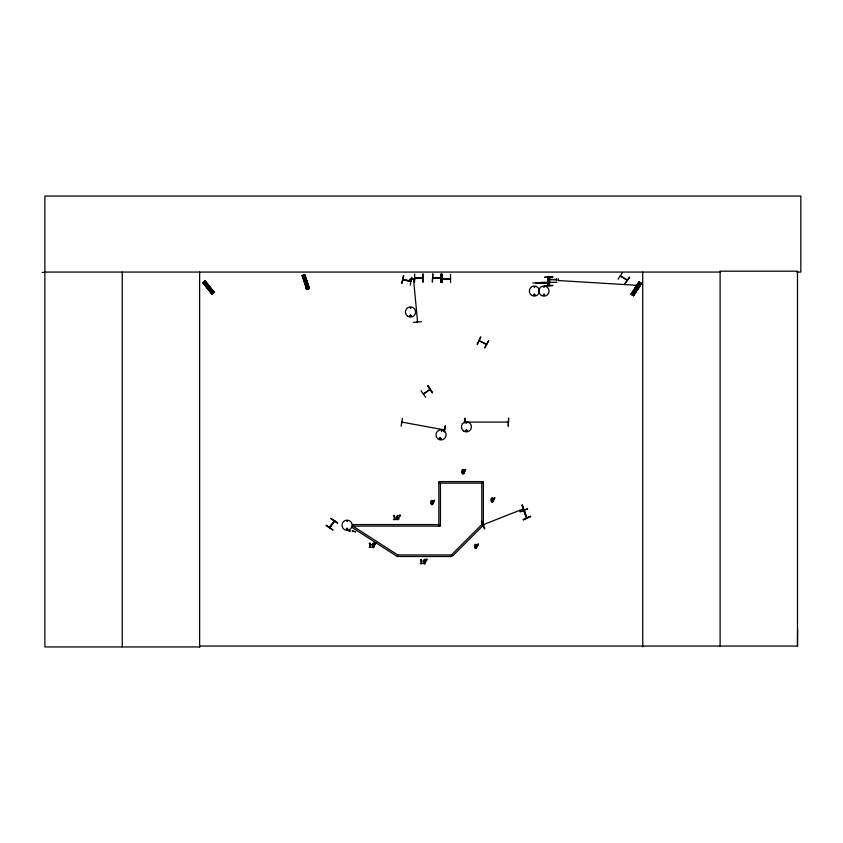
<?xml version="1.0" encoding="UTF-8"?>
<svg xmlns="http://www.w3.org/2000/svg" width="843" height="843" viewBox="0 0 843 843"><rect width="100%" height="100%" fill="white"/><g stroke="black" fill="none" stroke-linecap="round" stroke-linejoin="round"><path stroke-width="1.26" d="M796.909 272.068L800.85 272.068L800.85 196.061L44.869 196.061L44.869 646.939L199.749 646.939L199.643 646.054L797.489 646.054L797.604 629.753M417.201 321.973L417.559 321.257M439.898 438.613C441.268 436.727 440.562 440.647 439.888 438.339M441.437 430.889L442.227 430.615L441.49 430.984M441.142 438.718C438.381 435.831 440.331 440.9 440.794 439.171M524.146 510.5L526.696 517.981L523.619 510.489M527.023 517.728L521.943 505.242M417.159 321.288L417.274 322.015M417.57 321.815L413.513 279.044M523.461 509.13L522.544 509.13M347.516 521.153L346.715 520.816L347.379 521.322M347.158 530.247L350.382 531.132L347.116 530.247M409.993 315.619C411.289 317.737 410.741 313.68 410.098 315.999M410.984 315.883L410.52 315.282M465.884 430.636C467.507 428.855 466.4 432.67 466.01 430.394M466.853 422.796L466.116 422.375L466.632 423.028M533.598 294.639C535.273 297.252 534.873 292.89 533.83 294.323M534.736 286.989L533.925 286.778L534.789 286.894M543.545 286.778L544.283 287.2L543.682 286.609M330.382 526.886C327.126 528.877 342.437 510.847 329.929 527.644M401.12 426.21L402.427 418.254M402.606 422.596L401.963 422.491M443.492 429.751L444.24 430.172M445.02 426.073L444.019 431.742L445.41 426.147M444.409 431.806L445.378 426.136M403.397 275.587L401.805 283.48L403.776 275.661M403.776 279.981L403.112 279.433M410.151 285.124L411.763 277.231M523.355 508.866L483.397 524.673M484.061 524.841L483.545 525.052M333.976 521.596L334.07 520.837M346.621 528.709L347.369 529.457L346.968 528.519M467.106 431.026C466.653 427.749 464.651 432.859 467.127 430.815M534.82 295.113C534.473 292.816 533.145 296.409 534.81 294.966M549.067 281.804L549.014 281.014M477.085 344.25L480.584 337M477.391 344.397L480.858 337.126M488.603 340.814L484.757 347.917L488.634 340.835M523.756 510.595L526.675 517.897M422.027 278.295L422.754 277.927M432.828 277.927L433.724 278.211M442.438 278.306L443.334 278.306M631.175 294.218L639.068 281.983M631.344 294.333L639.247 282.099M631.439 294.397L639.342 282.163M631.639 294.523L639.479 282.257M631.786 294.618L639.679 282.384M631.965 294.713L632.661 295.166M632.84 295.271L640.712 283.037M632.977 295.366L640.891 283.153L633.125 295.461M633.262 295.556L641.07 283.259M641.323 283.427L633.441 295.672L641.449 283.511M633.609 295.777L641.502 283.543L638.889 281.878L631.017 294.112L633.62 295.777M441.458 430.583L441.985 430.394M618.056 279.181L622.534 272.479M624.948 283.669L629.668 277.136L624.895 283.638M326.157 525.611L332.848 530.11M330.941 518.582L337.6 523.113M334.418 520.89L330.024 527.497M411.068 316.304C411.3 313.206 408.57 317.105 410.878 316.388M346.536 528.435C346.304 531.533 349.034 527.644 346.726 528.35M544.483 295.345C543.545 291.815 543.408 297.842 544.483 294.323M465.083 422.122L508.203 422.08L507.497 422.491M410.815 281.288L402.996 279.75M414.861 278.295L415.483 278.232M422.649 278.232L414.861 278.253M442.607 278.675L450.51 278.59L442.607 278.633M212.415 292.763L212.836 293.216M423.418 393.713L429.888 389.361M401.869 422.111L444.208 429.877M443.471 429.688L444.071 430.183M203.911 283.849L206.019 282.184M204.533 284.628L206.63 282.953M205.45 285.788L207.547 284.112M206.261 286.81L208.369 285.145M207.178 287.969L209.285 286.304M211.108 292.932L213.216 291.267M211.087 293.627L213.901 291.404M212.763 293.512L213.405 293.006M410.741 308.19L410.404 307.389L410.625 308.201M543.693 294.365C543.482 296.947 545.2 293.09 543.503 294.966M428.096 385.873L432.322 392.743L428.128 385.852M423.523 394.176L430.162 389.519M425.683 397.306L421.026 390.731M475.167 546.306C473.766 552.112 480.415 544.536 475.326 544.304A1.222 1.222 0 0 0 474.757 544.715L475.167 546.285M307.611 288.158L307.895 288.812M439.972 437.981L440.689 437.917M481.395 521.385L484.462 528.835M483.345 524.789L484.103 524.483M483.06 525.273L484.124 524.778M523.271 508.898L522.702 509.435M519.994 511.564L527.613 508.919M520.12 511.891L527.57 508.814M523.208 519.509L530.658 516.432M301.878 275.672L304.818 274.67L309.455 288.475L306.525 289.465L302.216 275.566M302.553 277.01L305.103 276.156M302.869 277.948L305.408 277.084M303.332 279.339L305.883 278.485M303.754 280.593L306.304 279.728M304.228 281.983L306.768 281.13M306.251 287.99L308.791 287.136M305.988 288.633L309.349 287.389M620.49 275.798L627.181 280.097L620.206 276.04M548.456 281.014L549.183 281.183M507.497 422.08L508.055 422.448M413.85 279.181L413.586 279.844L413.787 279.012M421.426 321.731L413.397 322.374M486.327 344.429L479.245 341.004M410.256 280.814L410.952 281.035M508.645 418.233L508.245 426.295L508.603 418.233M465.167 422.122L465.894 422.396L465.115 422.448M42.15 272.384L44.869 272.373M44.869 272.068L720.112 272.068M414.693 274.038L414.587 282.099M422.754 274.038L422.87 282.099M450.489 274.418L450.605 282.479M544.704 277.315L552.755 277.315M414.777 277.927L422.585 277.884M440.773 277.895L432.88 278.295L440.9 278.295M440.9 278.211L432.996 278.295M414.672 278.295L422.775 278.295M442.406 278.675L450.51 278.77M444.387 278.801L448.307 278.801M547.887 279.56L556.591 279.444M547.887 279.781L549.878 279.781M556.591 279.897L549.878 279.444M548.287 281.014L549.183 281.014M548.287 281.351L549.183 281.351M548.287 281.573L549.183 281.573M548.371 281.889L549.183 281.91M541.195 282.321L556.97 282.321M532.86 282.953L548.972 282.858M552.755 285.503L544.704 285.935L552.755 285.492M438.845 483.165L481.817 483.165M438.845 524.567L352.911 524.567L352.058 527.444L397.232 556.496L398.086 555.179L352.911 526.127L440.415 526.127L440.415 483.165M558.382 280.54L639.985 285.514L637.73 284.059M401.942 422.122L402.659 422.248M403.133 279.497L410.857 280.982M402.975 279.844L410.931 281.404M449.762 278.633L450.489 278.306M440.151 278.253L440.857 277.884M632.84 294.428L632.271 294.692M479.361 340.72L486.464 344.081M638.267 283.227L640.522 284.681M636.929 285.303L639.184 286.757M636.212 286.399L638.478 287.853M635.411 287.642L637.677 289.096M631.987 292.974L634.242 294.428M631.386 293.079L634.4 295.018L631.323 293.174M330.951 518.561L337.664 523.018M326.346 525.337L333.017 529.868M205.091 281.014L214.133 292.426M204.944 281.14L213.974 292.553M204.849 281.214L213.837 292.658M204.701 281.33L213.701 292.763M204.533 281.467L213.564 292.879M203.521 282.279L212.605 293.649M203.405 282.373L212.468 293.764M203.3 282.458L212.299 293.901M203.11 282.605L212.204 293.965M202.994 282.7L212.057 294.081M396.716 519.309C393.871 516.854 399.993 514.325 397.822 515.779A1.064 1.064 0 0 0 397.222 516.116C395.746 517.707 400.119 516.222 398.897 518.824A1.349 1.349 0 0 1 398.402 519.467L397.38 519.667A1.349 1.349 0 0 1 396.642 519.277M427.801 386.073L432.364 392.712M481.711 521.259L484.736 528.719M304.755 274.692L309.265 288.538M309.128 288.58L304.439 274.807L309.065 288.601M304.102 274.913L308.791 288.696M308.38 288.833L307.6 289.096M302.774 275.376L307.421 289.17L302.711 275.398M302.553 275.45L307.221 289.233M302.395 275.503L306.915 289.339M465.094 422.838L464.651 418.233M464.946 418.233L464.978 422.838M797.489 646.054L797.489 271.193L720.112 271.193L720.112 646.054M642.724 272.068L642.724 646.939M558.382 278.664L558.382 280.677M556.591 278.664L556.591 280.677M549.625 277.431L549.625 285.492M549.236 277.431L549.183 285.492M548.972 282.942L535.769 282.858M548.287 285.492L548.266 277.431L548.171 285.492M547.876 277.431L547.834 285.492M481.817 481.595L481.817 524.567L482.923 525.674L452.543 556.053L451.426 554.947L397.717 554.947L397.717 556.517L451.426 556.517L451.426 554.947L481.817 524.567L483.376 524.567L483.376 481.595L438.845 481.595L438.845 526.127M442.322 274.418L442.322 282.479M440.994 274.038L440.942 282.099M423.165 274.038L423.165 282.099M199.633 272.068L199.633 646.939M122.256 272.068L122.256 646.939M396.821 517.707C397.106 521.606 399.961 516.158 396.821 517.707M371.921 544.694C373.944 554.294 376.61 537.655 371.921 544.694M423.091 561.016C425.114 570.616 427.78 553.977 423.091 561.016M372.511 544.473C372.743 551.333 375.43 540.995 372.511 544.473M423.681 560.806C423.913 567.655 426.6 557.318 423.681 560.806M304.681 280.74C305.545 282.974 306.346 279.022 304.681 280.74M375.799 542.903L375.283 544.557L375.156 542.903L375.799 542.903M400.13 515.157L399.624 516.812L399.498 515.157L400.13 515.157M426.969 559.225L426.453 560.88L426.326 559.225L426.969 559.225M434.556 500.299L434.04 501.954L433.924 500.299L434.556 500.299M465.578 469.614L465.073 471.269L464.946 469.614L465.578 469.614M478.371 544.135L477.855 545.79L477.739 544.135L478.371 544.135M494.799 497.834L494.283 499.488L494.167 497.834L494.799 497.834M432.744 501.49C431.521 504.051 430.878 499.13 432.744 501.49M463.766 470.794C462.544 473.366 461.901 468.434 463.766 470.794M476.558 545.316C475.336 547.876 474.693 542.955 476.558 545.316M492.986 499.014C491.764 501.585 491.121 496.653 492.986 499.014M433.407 503.566C431.437 506.885 430.067 502.523 430.942 500.89A1.222 1.222 0 0 1 431.511 500.479C434.261 500.015 432.385 502.639 433.407 503.566M464.44 472.87C462.459 476.19 461.1 471.838 461.975 470.194A1.222 1.222 0 0 1 462.544 469.793C465.294 469.319 463.408 471.954 464.44 472.87M493.65 501.1C491.669 504.409 490.31 500.057 491.184 498.424A1.222 1.222 0 0 1 491.754 498.013C494.504 497.549 492.628 500.173 493.65 501.1M431.247 503.25C431.879 506.559 433.839 501.258 431.247 503.25M462.27 472.565C462.912 475.874 464.862 470.563 462.27 472.565M475.052 547.086C475.694 550.384 477.654 545.084 475.052 547.086M491.48 500.784C492.122 504.093 494.082 498.793 491.48 500.784M352.3 530.932L355.567 531.807L352.3 530.932M636.381 287.568C636.992 289.876 638.225 286.051 636.381 287.568M369.993 543.082L369.118 543.672L369.887 544.062L369.887 546.917L369.118 547.349L371.194 547.349L370.435 546.917L369.993 543.082M394.334 515.326L393.449 515.927L394.229 516.316L394.229 519.162L393.449 519.604L395.525 519.604L394.777 519.162L394.334 515.326M421.163 559.404L420.288 560.005L421.057 560.384L421.057 563.24L420.288 563.672L422.364 563.672L421.605 563.24L421.163 559.404M207.209 286.335C207.673 288.685 209.159 284.945 207.209 286.335M205.26 280.888L202.836 282.826L211.888 294.228L214.301 292.289L205.26 280.888M522.302 505.094L524.915 512.734L522.302 505.094M530.637 516.38L523.334 519.825L530.637 516.38M417.622 278.243L409.635 279.402L417.612 278.201M432.828 274.038L432.375 282.099L432.765 274.038M441.332 274.038L440.878 282.099L441.332 274.038M442.438 274.418L441.985 282.479L442.375 274.418M552.755 276.989L544.704 277.431L552.755 276.989M308.633 288.749L303.944 274.966L308.57 288.77M407.97 316.41A5.1 5.1 0 0 0 415.61 311.994A5.1 5.1 0 0 0 407.97 307.579A5.1 5.1 0 0 0 407.97 316.41M531.828 295.429A5.037 5.037 0 0 0 539.383 291.067A5.037 5.037 0 0 0 531.828 286.715A5.037 5.037 0 0 0 531.828 295.429M541.427 295.482A5.1 5.1 0 0 0 549.067 291.067A5.1 5.1 0 0 0 541.427 286.662A5.1 5.1 0 0 0 541.427 295.482M463.913 431.226A5.037 5.037 0 0 0 471.458 426.864A5.037 5.037 0 0 0 463.913 422.501A5.037 5.037 0 0 0 463.913 431.226M437.759 438.75A5.1 5.1 0 0 0 446.073 435.789A5.1 5.1 0 0 0 439.351 430.078A5.1 5.1 0 0 0 437.759 438.75M344.545 529.625A5.1 5.1 0 0 0 352.184 525.221A5.1 5.1 0 0 0 344.545 520.805A5.1 5.1 0 0 0 344.545 529.625"/></g></svg>
